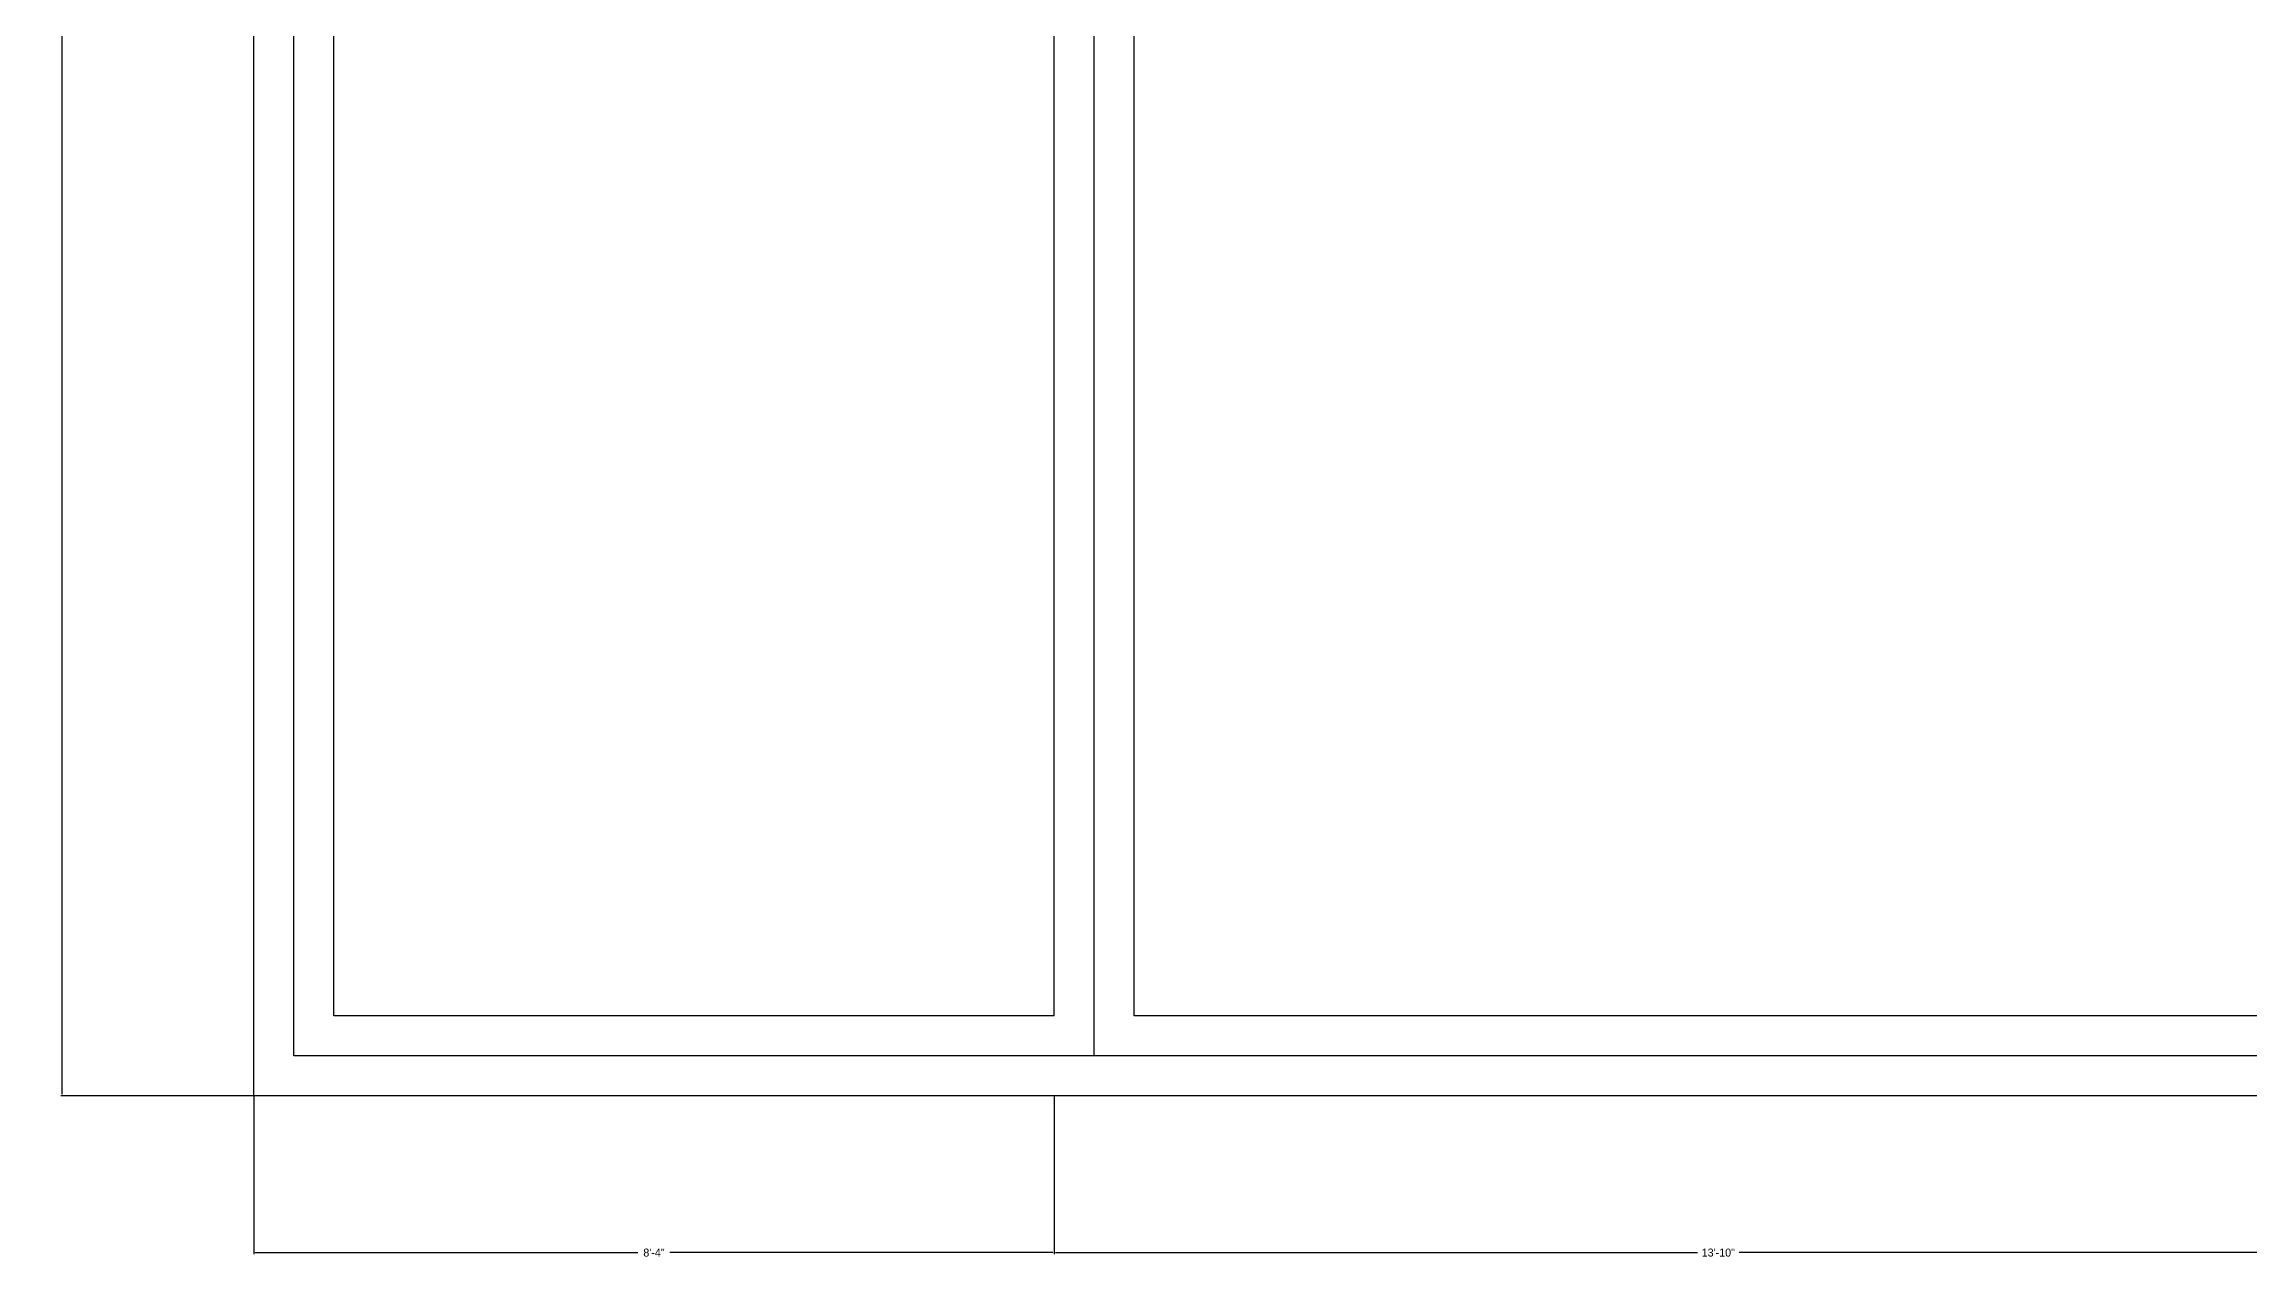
# Model space of a CAD drawing. Header units: inches. Extents: x -23324 to -22327, y 9655 to 10453.
# Drawn here: x -22878.4 to -22602.8, y 9656.5 to 9808.1 of the extents above; entities that cross this region are included whole.
import ezdxf

# ---------------------------------------------------------------- set-up
doc = ezdxf.new("R2010")
doc.units = ezdxf.units.IN
doc.header["$MEASUREMENT"] = 0
doc.dimstyles.get("Standard").update_dxf_attribs({"dimtxt": 1, "dimasz": 0.18, "dimexe": 0.18, "dimexo": 0.0625, "dimgap": 0.09, "dimtad": 0, "dimtih": 1, "dimtoh": 1, "dimdec": 0, "dimzin": 2, "dimdsep": 46, "dimlunit": 4, "dimtxsty": 'Standard', "dimcen": 0.09, "dimclrt": 5, "dimadec": 0, "dimazin": 0, "dimtfac": 1, "dimtdec": 0, "dimtofl": 0, "dimtmove": 0, "dimatfit": 3, "dimfxl": 1, "dimtolj": 1, "dimtzin": 0, "dimarcsym": 0})

# ---------------------------------------------------------------- blocks, each defined once
blk = doc.blocks.new('*D16')
at = {"color": 0, "lineweight": -2}
for p, q in [((-22852.21, 9986.72), (-22876.27, 9986.72)), ((-22876.09, 9986.54), (-22876.09, 9832.31)), ((-22876.09, 9676.9), (-22876.09, 9831.13)), ((-22852.21, 9676.72), (-22876.27, 9676.72))]:
    blk.add_line(p, q, dxfattribs=at)
at = {"color": 0}
for points in [[(-22876.12, 9986.54), (-22876.06, 9986.54), (-22876.09, 9986.72)], [(-22876.12, 9676.9), (-22876.06, 9676.9), (-22876.09, 9676.72)]]:
    blk.add_solid(points, dxfattribs=at)
at = {"layer": 'Defpoints', "color": 0}
for p in [(-22852.14, 9986.72), (-22876.09, 9676.72), (-22852.14, 9676.72)]:
    blk.add_point(p, dxfattribs=at)
at = {"color": 5, "insert": (-22876.09, 9831.72), "char_height": 1, "attachment_point": 5}
blk.add_mtext('\\A1;25\'-10"', dxfattribs=at)
blk = doc.blocks.new('*D19')
at = {"color": 0, "lineweight": -2}
for p, q in [((-22852.14, 9676.65), (-22852.14, 9656.94)), ((-22752.14, 9676.65), (-22752.14, 9656.94)), ((-22851.96, 9657.12), (-22804.15, 9657.12)), ((-22752.32, 9657.12), (-22800.14, 9657.12))]:
    blk.add_line(p, q, dxfattribs=at)
at = {"color": 0}
for points in [[(-22851.96, 9657.15), (-22851.96, 9657.09), (-22852.14, 9657.12)], [(-22752.32, 9657.15), (-22752.32, 9657.09), (-22752.14, 9657.12)]]:
    blk.add_solid(points, dxfattribs=at)
at = {"layer": 'Defpoints', "color": 0}
for p in [(-22852.14, 9676.72), (-22752.14, 9676.72), (-22852.14, 9657.12)]:
    blk.add_point(p, dxfattribs=at)
at = {"color": 5, "insert": (-22802.14, 9657.12), "char_height": 1, "attachment_point": 5}
blk.add_mtext('\\A1;8\'-4"', dxfattribs=at)
blk = doc.blocks.new('*D20')
at = {"color": 0, "lineweight": -2}
for p, q in [((-22752.14, 9676.65), (-22752.14, 9656.94)), ((-22586.14, 9676.65), (-22586.14, 9656.94)), ((-22751.96, 9657.12), (-22671.73, 9657.12)), ((-22586.32, 9657.12), (-22666.55, 9657.12))]:
    blk.add_line(p, q, dxfattribs=at)
at = {"color": 0}
for points in [[(-22751.96, 9657.15), (-22751.96, 9657.09), (-22752.14, 9657.12)], [(-22586.32, 9657.15), (-22586.32, 9657.09), (-22586.14, 9657.12)]]:
    blk.add_solid(points, dxfattribs=at)
at = {"layer": 'Defpoints', "color": 0}
for p in [(-22752.14, 9676.72), (-22586.14, 9676.72), (-22752.14, 9657.12)]:
    blk.add_point(p, dxfattribs=at)
at = {"color": 5, "insert": (-22669.14, 9657.12), "char_height": 1, "attachment_point": 5}
blk.add_mtext('\\A1;13\'-10"', dxfattribs=at)

msp = doc.modelspace()

# ---------------------------------------------------------------- linework, layer by layer
for p, q in [((-22852.14, 9676.72), (-22852.14, 9986.72)), ((-22852.14, 9676.72), (-22852.14, 9986.72)), ((-22842.14, 9686.72), (-22842.14, 9986.72)), ((-22752.14, 9686.72), (-22752.14, 9986.72)), ((-22742.14, 9686.72), (-22742.14, 9976.72)), ((-22752.14, 9686.72), (-22842.14, 9686.72)), ((-22591.14, 9686.72), (-22742.14, 9686.72)), ((-22752.14, 9676.72), (-22852.14, 9676.72)), ((-22586.14, 9676.72), (-22752.14, 9676.72))]:
    msp.add_line(p, q)
at = {"color": 1}
for p, q in [((-22847.14, 9681.72), (-22847.14, 9986.72)), ((-22747.14, 9681.72), (-22747.14, 9981.72)), ((-22752.14, 9681.72), (-22847.14, 9681.72)), ((-22586.14, 9681.72), (-22752.14, 9681.72))]:
    msp.add_line(p, q, dxfattribs=at)

# ---------------------------------------------------------------- dimensions: what is measured, and where the dimension line sits
dim = msp.add_linear_dim(base=(-22876.09, 9676.72), p1=(-22852.14, 9986.72), p2=(-22852.14, 9676.72), angle=90, dimstyle='Standard')
dim.commit()
dim.dimension.update_dxf_attribs({"geometry": '*D16', "text_midpoint": (-22876.09, 9831.72)})
for base, p1, p2, picture, middle in [((-22852.14, 9657.12), (-22752.14, 9676.72), (-22852.14, 9676.72), '*D19', (-22802.14, 9657.12)), ((-22752.14, 9657.12), (-22586.14, 9676.72), (-22752.14, 9676.72), '*D20', (-22669.14, 9657.12))]:
    dim = msp.add_linear_dim(base=base, p1=p1, p2=p2, dimstyle='Standard')
    dim.commit()
    dim.dimension.update_dxf_attribs({"geometry": picture, "text_midpoint": middle})

doc.saveas('drawing.dxf')
